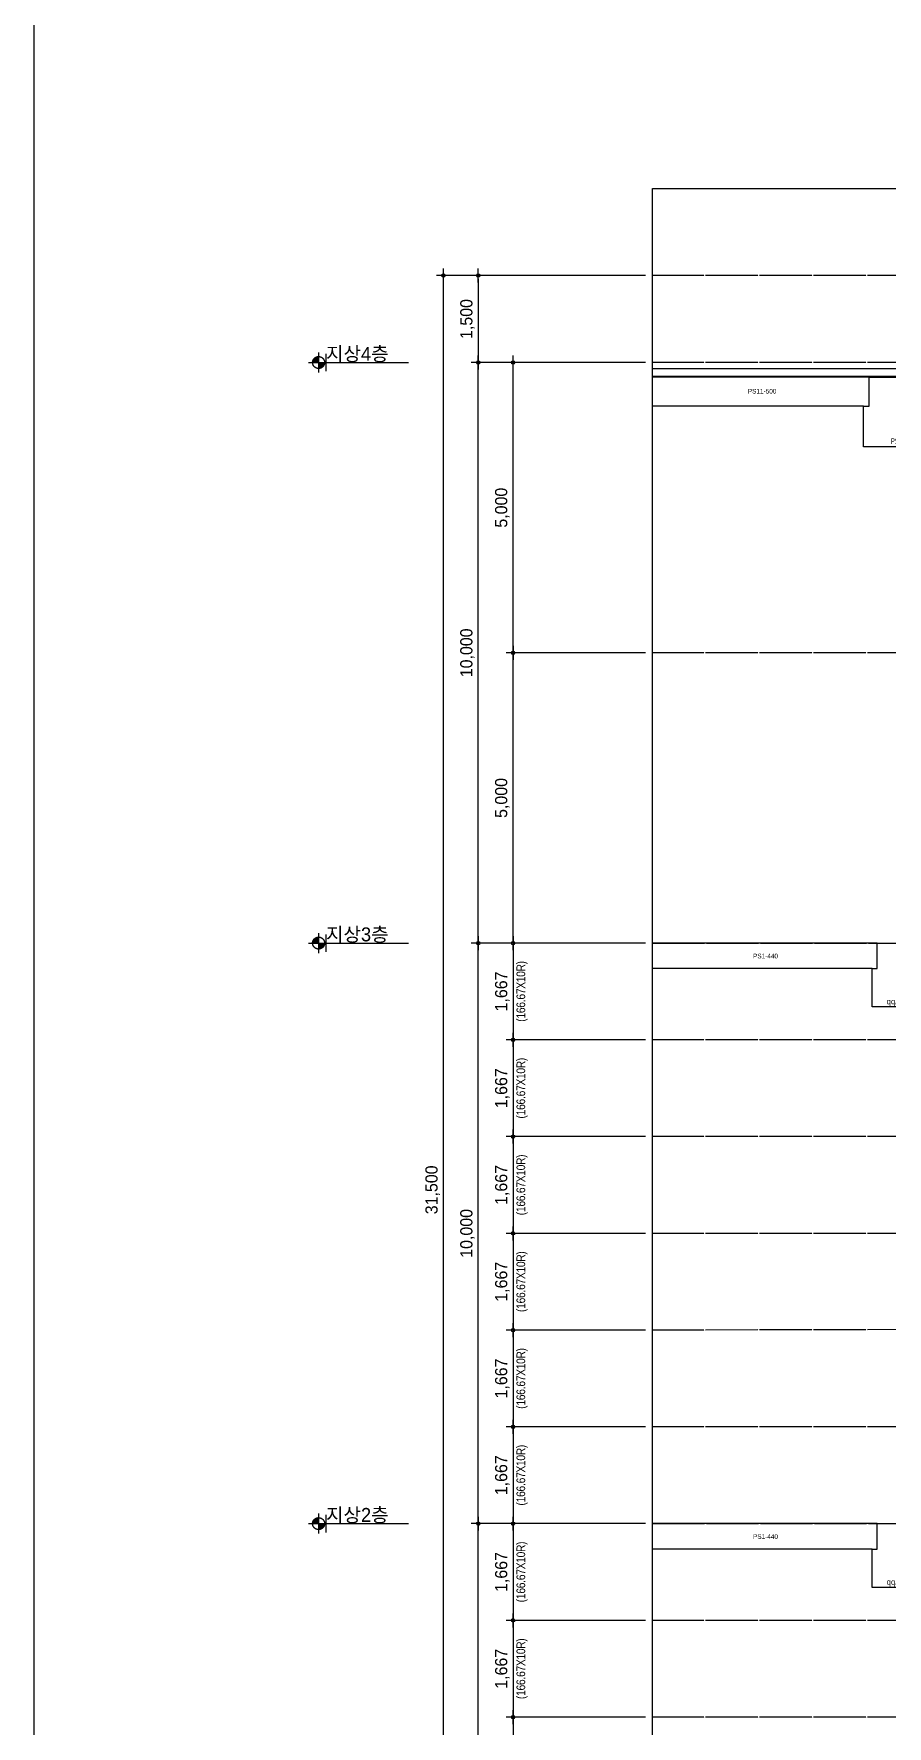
# Model space of a CAD drawing. Header units: millimetres. Extents: x 11948722 to 13111668, y -10771712 to -10232988.
# Drawn here: x 12762766 to 12777465, y -10485192 to -10456042 of the extents above; entities that cross this region are included whole.
import ezdxf
from ezdxf.enums import TextEntityAlignment as Align

# ---------------------------------------------------------------- set-up
doc = ezdxf.new("R2010")
doc.units = ezdxf.units.MM
doc.header["$LTSCALE"] = 150
doc.header["$MEASUREMENT"] = 0
doc.linetypes.add('CEN', pattern=[6.2, 6, -0.1, 0, -0.1])
doc.linetypes.add('Xref-계단단면도$0$CEN', pattern=[62, 60, -1, 0, -1])
doc.layers.get('0').update_dxf_attribs({"linetype": 'CONTINUOUS'})
doc.layers.get('Defpoints').update_dxf_attribs({"color": 117, "linetype": 'CONTINUOUS'})
for name, color, linetype in [('A-중심선', 10, 'CEN'), ('CON-C', 2, 'CONTINUOUS'), ('ELE-06', 6, 'CONTINUOUS'), ('HAT-252', 252, 'CONTINUOUS'), ('Xref-계단단면도$0$3 dim0', 7, 'CONTINUOUS'), ('Xref-계단단면도$0$A-TXT-3.0', 3, 'CONTINUOUS'), ('Xref-계단단면도$0$SYM', 7, 'CONTINUOUS'), ('Xref-계단단면도$0$SYM-1', 7, 'CONTINUOUS')]:
    doc.layers.add(name, color=color, linetype=linetype)
doc.styles.get("Standard").update_dxf_attribs({"font": 'NanumGothic.ttf'})
doc.styles.add('Xref-계단단면도$0$나눔고딕 Se', font='')
doc.styles.add('Xref-계단단면도$0$돋움', font='')
doc.styles.get('Xref-계단단면도$0$나눔고딕 Se').set_extended_font_data('Dotum')
doc.styles.get('Xref-계단단면도$0$돋움').set_extended_font_data('Dotum')
doc.dimstyles.new('Xref-계단단면도$0$A1-100', dxfattribs={"dimtxt": 3, "dimasz": 1, "dimexe": 2, "dimexo": 2, "dimgap": 1, "dimtad": 1, "dimdec": 0, "dimzin": 12, "dimdsep": 46, "dimlunit": 6, "dimtxsty": 'Xref-계단단면도$0$나눔고딕 Se', "dimblk1": 'Xref-계단단면도$0$DIMDOT', "dimblk2": 'Xref-계단단면도$0$DIMDOT', "dimsah": 1, "dimcen": -1, "dimdle": 2, "dimclrd": 256, "dimclre": 256, "dimclrt": 3, "dimadec": 0, "dimazin": 0, "dimtfac": 1, "dimtdec": 0, "dimtix": 1, "dimtmove": 2, "dimatfit": 3, "dimldrblk": 'Xref-계단단면도$0$DIMDOT', "dimfxl": 1, "dimtvp": 1, "dimtolj": 1, "dimtzin": 12, "dimlwd": -1, "dimlwe": -1, "dimarcsym": 0})

# ---------------------------------------------------------------- blocks, each defined once
blk = doc.blocks.new('Xref-계단단면도$0$DIMDOT')
at = {"color": 0}
blk.add_line((-2, 0), (2, 0), dxfattribs=at)
for radius in [0.5, 0.25]:
    blk.add_circle((0, 0), radius, dxfattribs=at)
blk = doc.blocks.new('*D1132')
at = {"layer": 'Defpoints', "color": 0, "ltscale": 1200}
for p in [(12769821, -10460204), (12773421, -10460204), (12773421, -10491704)]:
    blk.add_point(p, dxfattribs=at)
at = {"layer": 'Xref-계단단면도$0$3 dim0'}
for p, q in [((12773301, -10460204), (12769701, -10460204)), ((12769821, -10491644), (12769821, -10460264)), ((12773301, -10491704), (12769701, -10491704))]:
    blk.add_line(p, q, dxfattribs=at)
at = {"layer": 'Xref-계단단면도$0$3 dim0', "ltscale": 1200, "xscale": 60, "yscale": 60, "zscale": 60}
for p, rotation in [((12769821, -10460204), 90), ((12769821, -10491704), 270)]:
    blk.add_blockref('Xref-계단단면도$0$DIMDOT', p, dxfattribs=dict(at, rotation=rotation))
at = {"layer": 'Xref-계단단면도$0$3 dim0', "color": 3, "ltscale": 1200, "insert": (12769635, -10475954), "char_height": 210, "attachment_point": 5, "rotation": 90, "style": 'Xref-계단단면도$0$나눔고딕 Se'}
blk.add_mtext('\\A1;31,500', dxfattribs=at)
blk = doc.blocks.new('*D1134')
at = {"layer": 'Defpoints', "color": 0, "ltscale": 1200}
for p in [(12770421, -10461704), (12773421, -10461704), (12773421, -10471704)]:
    blk.add_point(p, dxfattribs=at)
at = {"layer": 'Xref-계단단면도$0$3 dim0'}
for p, q in [((12773301, -10461704), (12770301, -10461704)), ((12770421, -10471644), (12770421, -10461764)), ((12773301, -10471704), (12770301, -10471704))]:
    blk.add_line(p, q, dxfattribs=at)
at = {"layer": 'Xref-계단단면도$0$3 dim0', "ltscale": 1200, "xscale": 60, "yscale": 60, "zscale": 60}
for p, rotation in [((12770421, -10461704), 90), ((12770421, -10471704), 270)]:
    blk.add_blockref('Xref-계단단면도$0$DIMDOT', p, dxfattribs=dict(at, rotation=rotation))
at = {"layer": 'Xref-계단단면도$0$3 dim0', "color": 3, "ltscale": 1200, "insert": (12770235, -10466704), "char_height": 210, "attachment_point": 5, "rotation": 90, "style": 'Xref-계단단면도$0$나눔고딕 Se'}
blk.add_mtext('\\A1;10,000', dxfattribs=at)
blk = doc.blocks.new('*D1150')
at = {"layer": 'Defpoints', "color": 0, "ltscale": 1200}
for p in [(12771021, -10461704), (12773421, -10461704), (12773421, -10466704)]:
    blk.add_point(p, dxfattribs=at)
at = {"layer": 'Xref-계단단면도$0$3 dim0'}
for p, q in [((12773301, -10461704), (12770901, -10461704)), ((12771021, -10466644), (12771021, -10461764)), ((12773301, -10466704), (12770901, -10466704))]:
    blk.add_line(p, q, dxfattribs=at)
at = {"layer": 'Xref-계단단면도$0$3 dim0', "ltscale": 1200, "xscale": 60, "yscale": 60, "zscale": 60}
for p, rotation in [((12771021, -10461704), 90), ((12771021, -10466704), 270)]:
    blk.add_blockref('Xref-계단단면도$0$DIMDOT', p, dxfattribs=dict(at, rotation=rotation))
at = {"layer": 'Xref-계단단면도$0$3 dim0', "color": 3, "ltscale": 1200, "insert": (12770835, -10464204), "char_height": 210, "attachment_point": 5, "rotation": 90, "style": 'Xref-계단단면도$0$나눔고딕 Se'}
blk.add_mtext('\\A1;5,000', dxfattribs=at)
blk = doc.blocks.new('*D1151')
at = {"layer": 'Defpoints', "color": 0, "ltscale": 1200}
for p in [(12771021, -10466704), (12773421, -10466704), (12773421, -10471704)]:
    blk.add_point(p, dxfattribs=at)
at = {"layer": 'Xref-계단단면도$0$3 dim0'}
for p, q in [((12773301, -10466704), (12770901, -10466704)), ((12771021, -10471644), (12771021, -10466764)), ((12773301, -10471704), (12770901, -10471704))]:
    blk.add_line(p, q, dxfattribs=at)
at = {"layer": 'Xref-계단단면도$0$3 dim0', "ltscale": 1200, "xscale": 60, "yscale": 60, "zscale": 60}
for p, rotation in [((12771021, -10466704), 90), ((12771021, -10471704), 270)]:
    blk.add_blockref('Xref-계단단면도$0$DIMDOT', p, dxfattribs=dict(at, rotation=rotation))
at = {"layer": 'Xref-계단단면도$0$3 dim0', "color": 3, "ltscale": 1200, "insert": (12770835, -10469204), "char_height": 210, "attachment_point": 5, "rotation": 90, "style": 'Xref-계단단면도$0$나눔고딕 Se'}
blk.add_mtext('\\A1;5,000', dxfattribs=at)
blk = doc.blocks.new('*D1152')
at = {"layer": 'Defpoints', "color": 0, "ltscale": 1200}
for p in [(12773421, -10478370), (12771021, -10480037), (12773421, -10480037)]:
    blk.add_point(p, dxfattribs=at)
at = {"layer": 'Xref-계단단면도$0$3 dim0'}
for p, q in [((12773301, -10478370), (12770901, -10478370)), ((12771021, -10478430), (12771021, -10479977)), ((12773301, -10480037), (12770901, -10480037))]:
    blk.add_line(p, q, dxfattribs=at)
at = {"layer": 'Xref-계단단면도$0$3 dim0', "ltscale": 1200, "xscale": 60, "yscale": 60, "zscale": 60}
for p, rotation in [((12771021, -10478370), 90), ((12771021, -10480037), 270)]:
    blk.add_blockref('Xref-계단단면도$0$DIMDOT', p, dxfattribs=dict(at, rotation=rotation))
at = {"layer": 'Xref-계단단면도$0$3 dim0', "color": 3, "ltscale": 1200, "char_height": 210, "attachment_point": 5, "rotation": 90, "style": 'Xref-계단단면도$0$나눔고딕 Se'}
for s, insert in [('\\H0.714286x;\\W0.9;\\T0.95;(166.67X10R)', (12771177, -10479204)), ('\\A1;1,667', (12770835, -10479204))]:
    blk.add_mtext(s, dxfattribs=dict(at, insert=insert))
blk = doc.blocks.new('*D1153')
at = {"layer": 'Defpoints', "color": 0, "ltscale": 1200}
for p in [(12773421, -10473370), (12771021, -10475037), (12773421, -10475037)]:
    blk.add_point(p, dxfattribs=at)
at = {"layer": 'Xref-계단단면도$0$3 dim0'}
for p, q in [((12773301, -10473370), (12770901, -10473370)), ((12771021, -10473430), (12771021, -10474977)), ((12773301, -10475037), (12770901, -10475037))]:
    blk.add_line(p, q, dxfattribs=at)
at = {"layer": 'Xref-계단단면도$0$3 dim0', "ltscale": 1200, "xscale": 60, "yscale": 60, "zscale": 60}
for p, rotation in [((12771021, -10473370), 90), ((12771021, -10475037), 270)]:
    blk.add_blockref('Xref-계단단면도$0$DIMDOT', p, dxfattribs=dict(at, rotation=rotation))
at = {"layer": 'Xref-계단단면도$0$3 dim0', "color": 3, "ltscale": 1200, "char_height": 210, "attachment_point": 5, "rotation": 90, "style": 'Xref-계단단면도$0$나눔고딕 Se'}
for s, insert in [('\\H0.714286x;\\W0.9;\\T0.95;(166.67X10R)', (12771177, -10474204)), ('\\A1;1,667', (12770835, -10474204))]:
    blk.add_mtext(s, dxfattribs=dict(at, insert=insert))
blk = doc.blocks.new('*D1154')
at = {"layer": 'Defpoints', "color": 0, "ltscale": 1200}
for p in [(12773421, -10480037), (12771021, -10481704), (12773421, -10481704)]:
    blk.add_point(p, dxfattribs=at)
at = {"layer": 'Xref-계단단면도$0$3 dim0'}
for p, q in [((12773301, -10480037), (12770901, -10480037)), ((12771021, -10480097), (12771021, -10481644)), ((12773301, -10481704), (12770901, -10481704))]:
    blk.add_line(p, q, dxfattribs=at)
at = {"layer": 'Xref-계단단면도$0$3 dim0', "ltscale": 1200, "xscale": 60, "yscale": 60, "zscale": 60}
for p, rotation in [((12771021, -10480037), 90), ((12771021, -10481704), 270)]:
    blk.add_blockref('Xref-계단단면도$0$DIMDOT', p, dxfattribs=dict(at, rotation=rotation))
at = {"layer": 'Xref-계단단면도$0$3 dim0', "color": 3, "ltscale": 1200, "char_height": 210, "attachment_point": 5, "rotation": 90, "style": 'Xref-계단단면도$0$나눔고딕 Se'}
for s, insert in [('\\A1;1,667', (12770835, -10480870)), ('\\H0.714286x;\\W0.9;\\T0.95;(166.67X10R)', (12771177, -10480870))]:
    blk.add_mtext(s, dxfattribs=dict(at, insert=insert))
blk = doc.blocks.new('*D1155')
at = {"layer": 'Defpoints', "color": 0, "ltscale": 1200}
for p in [(12773421, -10476704), (12771021, -10478370), (12773421, -10478370)]:
    blk.add_point(p, dxfattribs=at)
at = {"layer": 'Xref-계단단면도$0$3 dim0'}
for p, q in [((12773301, -10476704), (12770901, -10476704)), ((12771021, -10476764), (12771021, -10478310)), ((12773301, -10478370), (12770901, -10478370))]:
    blk.add_line(p, q, dxfattribs=at)
at = {"layer": 'Xref-계단단면도$0$3 dim0', "ltscale": 1200, "xscale": 60, "yscale": 60, "zscale": 60}
for p, rotation in [((12771021, -10476704), 90), ((12771021, -10478370), 270)]:
    blk.add_blockref('Xref-계단단면도$0$DIMDOT', p, dxfattribs=dict(at, rotation=rotation))
at = {"layer": 'Xref-계단단면도$0$3 dim0', "color": 3, "ltscale": 1200, "char_height": 210, "attachment_point": 5, "rotation": 90, "style": 'Xref-계단단면도$0$나눔고딕 Se'}
for s, insert in [('\\H0.714286x;\\W0.9;\\T0.95;(166.67X10R)', (12771177, -10477537)), ('\\A1;1,667', (12770835, -10477537))]:
    blk.add_mtext(s, dxfattribs=dict(at, insert=insert))
blk = doc.blocks.new('*D1156')
at = {"layer": 'Defpoints', "color": 0, "ltscale": 1200}
for p in [(12773421, -10471704), (12771021, -10473370), (12773421, -10473370)]:
    blk.add_point(p, dxfattribs=at)
at = {"layer": 'Xref-계단단면도$0$3 dim0'}
for p, q in [((12773301, -10471704), (12770901, -10471704)), ((12771021, -10471764), (12771021, -10473310)), ((12773301, -10473370), (12770901, -10473370))]:
    blk.add_line(p, q, dxfattribs=at)
at = {"layer": 'Xref-계단단면도$0$3 dim0', "ltscale": 1200, "xscale": 60, "yscale": 60, "zscale": 60}
for p, rotation in [((12771021, -10471704), 90), ((12771021, -10473370), 270)]:
    blk.add_blockref('Xref-계단단면도$0$DIMDOT', p, dxfattribs=dict(at, rotation=rotation))
at = {"layer": 'Xref-계단단면도$0$3 dim0', "color": 3, "ltscale": 1200, "char_height": 210, "attachment_point": 5, "rotation": 90, "style": 'Xref-계단단면도$0$나눔고딕 Se'}
for s, insert in [('\\H0.714286x;\\W0.9;\\T0.95;(166.67X10R)', (12771177, -10472537)), ('\\A1;1,667', (12770835, -10472537))]:
    blk.add_mtext(s, dxfattribs=dict(at, insert=insert))
blk = doc.blocks.new('*D1157')
at = {"layer": 'Defpoints', "color": 0, "ltscale": 1200}
for p in [(12773421, -10475037), (12771021, -10476704), (12773421, -10476704)]:
    blk.add_point(p, dxfattribs=at)
at = {"layer": 'Xref-계단단면도$0$3 dim0'}
for p, q in [((12773301, -10475037), (12770901, -10475037)), ((12771021, -10475097), (12771021, -10476644)), ((12773301, -10476704), (12770901, -10476704))]:
    blk.add_line(p, q, dxfattribs=at)
at = {"layer": 'Xref-계단단면도$0$3 dim0', "ltscale": 1200, "xscale": 60, "yscale": 60, "zscale": 60}
for p, rotation in [((12771021, -10475037), 90), ((12771021, -10476704), 270)]:
    blk.add_blockref('Xref-계단단면도$0$DIMDOT', p, dxfattribs=dict(at, rotation=rotation))
at = {"layer": 'Xref-계단단면도$0$3 dim0', "color": 3, "ltscale": 1200, "char_height": 210, "attachment_point": 5, "rotation": 90, "style": 'Xref-계단단면도$0$나눔고딕 Se'}
for s, insert in [('\\A1;1,667', (12770835, -10475870)), ('\\H0.714286x;\\W0.9;\\T0.95;(166.67X10R)', (12771177, -10475870))]:
    blk.add_mtext(s, dxfattribs=dict(at, insert=insert))
blk = doc.blocks.new('*D1158')
at = {"layer": 'Defpoints', "color": 0, "ltscale": 1200}
for p in [(12770421, -10471704), (12773421, -10471704), (12773421, -10481704)]:
    blk.add_point(p, dxfattribs=at)
at = {"layer": 'Xref-계단단면도$0$3 dim0'}
for p, q in [((12773301, -10471704), (12770301, -10471704)), ((12770421, -10481644), (12770421, -10471764)), ((12773301, -10481704), (12770301, -10481704))]:
    blk.add_line(p, q, dxfattribs=at)
at = {"layer": 'Xref-계단단면도$0$3 dim0', "ltscale": 1200, "xscale": 60, "yscale": 60, "zscale": 60}
for p, rotation in [((12770421, -10471704), 90), ((12770421, -10481704), 270)]:
    blk.add_blockref('Xref-계단단면도$0$DIMDOT', p, dxfattribs=dict(at, rotation=rotation))
at = {"layer": 'Xref-계단단면도$0$3 dim0', "color": 3, "ltscale": 1200, "insert": (12770235, -10476704), "char_height": 210, "attachment_point": 5, "rotation": 90, "style": 'Xref-계단단면도$0$나눔고딕 Se'}
blk.add_mtext('\\A1;10,000', dxfattribs=at)
blk = doc.blocks.new('*D1160')
at = {"layer": 'Defpoints', "color": 0, "ltscale": 1200}
for p in [(12770421, -10481704), (12773421, -10481704), (12773421, -10491704)]:
    blk.add_point(p, dxfattribs=at)
at = {"layer": 'Xref-계단단면도$0$3 dim0'}
for p, q in [((12773301, -10481704), (12770301, -10481704)), ((12770421, -10491644), (12770421, -10481764)), ((12773301, -10491704), (12770301, -10491704))]:
    blk.add_line(p, q, dxfattribs=at)
at = {"layer": 'Xref-계단단면도$0$3 dim0', "ltscale": 1200, "xscale": 60, "yscale": 60, "zscale": 60}
for p, rotation in [((12770421, -10481704), 90), ((12770421, -10491704), 270)]:
    blk.add_blockref('Xref-계단단면도$0$DIMDOT', p, dxfattribs=dict(at, rotation=rotation))
at = {"layer": 'Xref-계단단면도$0$3 dim0', "color": 3, "ltscale": 1200, "insert": (12770235, -10486704), "char_height": 210, "attachment_point": 5, "rotation": 90, "style": 'Xref-계단단면도$0$나눔고딕 Se'}
blk.add_mtext('\\A1;10,000', dxfattribs=at)
blk = doc.blocks.new('*D1103')
at = {"layer": 'Defpoints', "color": 0, "ltscale": 1200}
for p in [(12773421, -10485037), (12771021, -10486704), (12773421, -10486704)]:
    blk.add_point(p, dxfattribs=at)
at = {"layer": 'Xref-계단단면도$0$3 dim0'}
for p, q in [((12773301, -10485037), (12770901, -10485037)), ((12771021, -10485097), (12771021, -10486644)), ((12773301, -10486704), (12770901, -10486704))]:
    blk.add_line(p, q, dxfattribs=at)
at = {"layer": 'Xref-계단단면도$0$3 dim0', "ltscale": 1200, "xscale": 60, "yscale": 60, "zscale": 60}
for p, rotation in [((12771021, -10485037), 90), ((12771021, -10486704), 270)]:
    blk.add_blockref('Xref-계단단면도$0$DIMDOT', p, dxfattribs=dict(at, rotation=rotation))
at = {"layer": 'Xref-계단단면도$0$3 dim0', "color": 3, "ltscale": 1200, "char_height": 210, "attachment_point": 5, "rotation": 90, "style": 'Xref-계단단면도$0$나눔고딕 Se'}
for s, insert in [('\\H0.714286x;\\W0.9;\\T0.95;(166.67X10R)', (12771177, -10485870)), ('\\A1;1,667', (12770835, -10485870))]:
    blk.add_mtext(s, dxfattribs=dict(at, insert=insert))
blk = doc.blocks.new('*D1104')
at = {"layer": 'Defpoints', "color": 0, "ltscale": 1200}
for p in [(12773421, -10483370), (12771021, -10485037), (12773421, -10485037)]:
    blk.add_point(p, dxfattribs=at)
at = {"layer": 'Xref-계단단면도$0$3 dim0'}
for p, q in [((12773301, -10483370), (12770901, -10483370)), ((12771021, -10483430), (12771021, -10484977)), ((12773301, -10485037), (12770901, -10485037))]:
    blk.add_line(p, q, dxfattribs=at)
at = {"layer": 'Xref-계단단면도$0$3 dim0', "ltscale": 1200, "xscale": 60, "yscale": 60, "zscale": 60}
for p, rotation in [((12771021, -10483370), 90), ((12771021, -10485037), 270)]:
    blk.add_blockref('Xref-계단단면도$0$DIMDOT', p, dxfattribs=dict(at, rotation=rotation))
at = {"layer": 'Xref-계단단면도$0$3 dim0', "color": 3, "ltscale": 1200, "char_height": 210, "attachment_point": 5, "rotation": 90, "style": 'Xref-계단단면도$0$나눔고딕 Se'}
for s, insert in [('\\H0.714286x;\\W0.9;\\T0.95;(166.67X10R)', (12771177, -10484204)), ('\\A1;1,667', (12770835, -10484204))]:
    blk.add_mtext(s, dxfattribs=dict(at, insert=insert))
blk = doc.blocks.new('*D1105')
at = {"layer": 'Defpoints', "color": 0, "ltscale": 1200}
for p in [(12773421, -10481704), (12771021, -10483370), (12773421, -10483370)]:
    blk.add_point(p, dxfattribs=at)
at = {"layer": 'Xref-계단단면도$0$3 dim0'}
for p, q in [((12773301, -10481704), (12770901, -10481704)), ((12771021, -10481764), (12771021, -10483310)), ((12773301, -10483370), (12770901, -10483370))]:
    blk.add_line(p, q, dxfattribs=at)
at = {"layer": 'Xref-계단단면도$0$3 dim0', "ltscale": 1200, "xscale": 60, "yscale": 60, "zscale": 60}
for p, rotation in [((12771021, -10481704), 90), ((12771021, -10483370), 270)]:
    blk.add_blockref('Xref-계단단면도$0$DIMDOT', p, dxfattribs=dict(at, rotation=rotation))
at = {"layer": 'Xref-계단단면도$0$3 dim0', "color": 3, "ltscale": 1200, "char_height": 210, "attachment_point": 5, "rotation": 90, "style": 'Xref-계단단면도$0$나눔고딕 Se'}
for s, insert in [('\\A1;1,667', (12770835, -10482537)), ('\\H0.714286x;\\W0.9;\\T0.95;(166.67X10R)', (12771177, -10482537))]:
    blk.add_mtext(s, dxfattribs=dict(at, insert=insert))
blk = doc.blocks.new('*D1141')
at = {"layer": 'Defpoints', "color": 0, "ltscale": 1200}
for p in [(12773421, -10460204), (12770421, -10461704), (12773421, -10461704)]:
    blk.add_point(p, dxfattribs=at)
at = {"layer": 'Xref-계단단면도$0$3 dim0'}
for p, q in [((12773301, -10460204), (12770301, -10460204)), ((12770421, -10460264), (12770421, -10461644)), ((12773301, -10461704), (12770301, -10461704))]:
    blk.add_line(p, q, dxfattribs=at)
at = {"layer": 'Xref-계단단면도$0$3 dim0', "ltscale": 1200, "xscale": 60, "yscale": 60, "zscale": 60}
for p, rotation in [((12770421, -10460204), 90), ((12770421, -10461704), 270)]:
    blk.add_blockref('Xref-계단단면도$0$DIMDOT', p, dxfattribs=dict(at, rotation=rotation))
at = {"layer": 'Xref-계단단면도$0$3 dim0', "color": 3, "ltscale": 1200, "insert": (12770235, -10460954), "char_height": 210, "attachment_point": 5, "rotation": 90, "style": 'Xref-계단단면도$0$나눔고딕 Se'}
blk.add_mtext('\\A1;1,500', dxfattribs=at)
blk = doc.blocks.new('PSG15A')
at = {"layer": 'CON-C', "ltscale": 1200, "flags": 128}
blk.add_lwpolyline([(-700, 0), (-700, 700), (-600, 700), (-600, 1200), (600, 1200), (600, 700), (700, 700), (700, 0)], close=True, dxfattribs=at)
at = {"layer": 'Defpoints', "color": 1, "width": 0.8}
blk.add_text('PSG15A', height=99.8, dxfattribs=at).set_placement((-231, 96), align=Align.MIDDLE_LEFT)
blk = doc.blocks.new('PSG1App')
at = {"layer": 'CON-C', "ltscale": 1200, "flags": 128}
blk.add_lwpolyline([(-460, 1100), (-460, 900), (-550, 900), (-550, 0), (550, 0), (550, 660), (460, 660), (460, 1100)], close=True, dxfattribs=at)
at = {"layer": 'Defpoints', "color": 1, "width": 0.8}
blk.add_text('PSG1App', height=99.8, dxfattribs=at).set_placement((-231, 96), align=Align.MIDDLE_LEFT)

msp = doc.modelspace()

# ---------------------------------------------------------------- hatches: boundary and pattern name
at = {"layer": 'Xref-계단단면도$0$SYM', "linetype": 'Xref-계단단면도$0$CEN'}
h = msp.add_hatch(color=7, dxfattribs=at)
h.paths.add_polyline_path([(12767773.9, -10461703.5), (12767670.7, -10461703.5), (12767670.7, -10461806.7, 0.4142136)])
h.paths.add_polyline_path([(12767670.7, -10461600.3, 0.4142136), (12767567.5, -10461703.5), (12767670.7, -10461703.5)])
h = msp.add_hatch(color=7, dxfattribs=at)
h.paths.add_polyline_path([(12767773.9, -10471703.5), (12767670.7, -10471703.5), (12767670.7, -10471806.7, 0.4142136)])
h.paths.add_polyline_path([(12767670.7, -10471600.3, 0.4142136), (12767567.5, -10471703.5), (12767670.7, -10471703.5)])
h = msp.add_hatch(color=7, dxfattribs=at)
h.paths.add_polyline_path([(12767773.9, -10481703.5), (12767670.7, -10481703.5), (12767670.7, -10481806.7, 0.4142136)])
h.paths.add_polyline_path([(12767670.7, -10481600.3, 0.4142136), (12767567.5, -10481703.5), (12767670.7, -10481703.5)])

# ---------------------------------------------------------------- linework, layer by layer
at = {"layer": 'A-중심선'}
for p, q in [((12791046.5, -10460203.5), (12773420.5, -10460203.5)), ((12791046.5, -10461703.5), (12773420.5, -10461703.5)), ((12791046.5, -10466703.5), (12773420.5, -10466703.5)), ((12773420.5, -10471703.5), (12791046.5, -10471703.5)), ((12791046.5, -10473370.2), (12773420.5, -10473370.2)), ((12791046.5, -10475036.5), (12773420.5, -10475036.9)), ((12791046.5, -10476703.5), (12773420.5, -10476703.5)), ((12791046.5, -10478336.5), (12773420.5, -10478370.2)), ((12791046.5, -10480036.9), (12773420.5, -10480036.9)), ((12773420.5, -10481703.5), (12791046.5, -10481703.5)), ((12791046.5, -10483370.2), (12773420.5, -10483370.2)), ((12791046.5, -10485037.2), (12773420.5, -10485036.9))]:
    msp.add_line(p, q, dxfattribs=at)
at = {"layer": 'CON-C', "ltscale": 1200}
for p, q in [((12777154.7, -10461953.5), (12773420.5, -10461953.5)), ((12777054.7, -10462453.5), (12773420.5, -10462453.5)), ((12777294.7, -10471703.5), (12773420.5, -10471703.5)), ((12777204.7, -10472143.5), (12773420.5, -10472143.5)), ((12777294.7, -10481703.5), (12773420.5, -10481703.5)), ((12777204.7, -10482143.5), (12773420.5, -10482143.5))]:
    msp.add_line(p, q, dxfattribs=at)
at = {"layer": 'Defpoints'}
for p, q in [((12767798.6, -10461853.5), (12767798.6, -10461553.5)), ((12767798.6, -10461853.5), (12767798.6, -10461553.5)), ((12767798.6, -10471853.5), (12767798.6, -10471553.5)), ((12767798.6, -10471853.5), (12767798.6, -10471553.5)), ((12767798.6, -10481853.5), (12767798.6, -10481553.5)), ((12767798.6, -10481853.5), (12767798.6, -10481553.5)), ((12767798.6, -10481853.5), (12767798.6, -10481553.5))]:
    msp.add_line(p, q, dxfattribs=at)
at = {"layer": 'Defpoints', "ltscale": 1200}
for points in [[(12762765.7, -10508461.3), (12803715.7, -10508461.3), (12803715.7, -10453936.3), (12762765.7, -10453936.3)], [(12773420.5, -10458703.5), (12791046.5, -10458703.5), (12791046.5, -10505384.5), (12773420.5, -10505384.5)]]:
    msp.add_lwpolyline(points, close=True, dxfattribs=at)
at = {"layer": 'ELE-06'}
msp.add_line((12773420.5, -10461803.5), (12788804.7, -10461803.5), dxfattribs=at)
at = {"layer": 'HAT-252', "ltscale": 1200}
msp.add_line((12788944.7, -10461943.5), (12773420.5, -10461943.5), dxfattribs=at)
at = {"layer": 'Xref-계단단면도$0$SYM', "color": 7, "linetype": 'Xref-계단단면도$0$CEN'}
for p, q in [((12767670.7, -10461531.5), (12767670.7, -10461875.6)), ((12767498.6, -10461703.5), (12767842.7, -10461703.5)), ((12767498.6, -10471703.5), (12767842.7, -10471703.5)), ((12767670.7, -10471531.5), (12767670.7, -10471875.6)), ((12767498.6, -10481703.5), (12767842.7, -10481703.5)), ((12767670.7, -10481531.5), (12767670.7, -10481875.6))]:
    msp.add_line(p, q, dxfattribs=at)
for centre in [(12767670.7, -10461703.5), (12767670.7, -10471703.5), (12767670.7, -10481703.5)]:
    msp.add_circle(centre, 103.2, dxfattribs=at)
at = {"layer": 'Xref-계단단면도$0$SYM-1', "color": 7}
for p, q in [((12767498.6, -10461703.5), (12769220.5, -10461703.5)), ((12767498.6, -10471703.5), (12769220.5, -10471703.5)), ((12767498.6, -10481703.5), (12769220.5, -10481703.5))]:
    msp.add_line(p, q, dxfattribs=at)

# ---------------------------------------------------------------- block references
at = {"layer": 'CON-C', "ltscale": 1200}
msp.add_blockref('PSG15A', (12777754.7, -10463153.5), dxfattribs=at)
at = {"layer": 'CON-C', "ltscale": 1200, "xscale": -1, "rotation": 359.9999999989596}
for p in [(12777754.7, -10472803.5), (12777754.7, -10482803.5)]:
    msp.add_blockref('PSG1App', p, dxfattribs=at)

# ---------------------------------------------------------------- texts
at = {"layer": 'Defpoints', "style": 'Xref-계단단면도$0$돋움'}
for s, p in [('PS11-500', (12775065.2, -10462237.8)), ('PS1-440', (12775154.3, -10471966.4)), ('PS1-440', (12775154.3, -10481966.4))]:
    msp.add_text(s, height=80, dxfattribs=at).set_placement(p)
at = {"layer": 'Xref-계단단면도$0$A-TXT-3.0', "style": 'Xref-계단단면도$0$돋움'}
for s, p in [('지상4층', (12767798.6, -10461553.5)), ('지상3층', (12767798.6, -10471553.5)), ('지상2층', (12767798.6, -10481553.5))]:
    msp.add_text(s, height=240, dxfattribs=at).set_placement(p, align=Align.MIDDLE_LEFT)

# ---------------------------------------------------------------- dimensions: what is measured, and where the dimension line sits
at = {"layer": 'Xref-계단단면도$0$3 dim0'}
for base, p1, p2, angle, picture, middle in [((12769820.5, -10460203.5), (12773420.5, -10491703.5), (12773420.5, -10460203.5), 90, '*D1132', (12769635.1, -10475953.5)), ((12770420.5, -10461703.5), (12773420.5, -10460203.5), (12773420.5, -10461703.5), 90, '*D1141', (12770235.1, -10460953.5)), ((12770420.5, -10461703.5), (12773420.5, -10471703.5), (12773420.5, -10461703.5), 270, '*D1134', (12770235.1, -10466703.5)), ((12771020.5, -10461703.5), (12773420.5, -10466703.5), (12773420.5, -10461703.5), 270, '*D1150', (12770835.1, -10464203.5)), ((12771020.5, -10466703.5), (12773420.5, -10471703.5), (12773420.5, -10466703.5), 270, '*D1151', (12770835.1, -10469203.5)), ((12770420.5, -10471703.5), (12773420.5, -10481703.5), (12773420.5, -10471703.5), 270, '*D1158', (12770235.1, -10476703.5)), ((12770420.5, -10481703.5), (12773420.5, -10491703.5), (12773420.5, -10481703.5), 270, '*D1160', (12770235.1, -10486703.5))]:
    dim = msp.add_linear_dim(base=base, p1=p1, p2=p2, angle=angle, dimstyle='Xref-계단단면도$0$A1-100', override={"dimscale": 60, "dimtxt": 3.5}, dxfattribs=at)
    dim.commit()
    dim.dimension.update_dxf_attribs({"geometry": picture, "text_midpoint": middle})
for base, p1, p2, picture, middle in [((12771020.5, -10473370.2), (12773420.5, -10471703.5), (12773420.5, -10473370.2), '*D1156', (12771020.5, -10472536.9)), ((12771020.5, -10475036.9), (12773420.5, -10473370.2), (12773420.5, -10475036.9), '*D1153', (12771020.5, -10474203.5)), ((12771020.5, -10476703.5), (12773420.5, -10475036.9), (12773420.5, -10476703.5), '*D1157', (12771020.5, -10475870.2)), ((12771020.5, -10478370.2), (12773420.5, -10476703.5), (12773420.5, -10478370.2), '*D1155', (12771020.5, -10477536.9)), ((12771020.5, -10480036.9), (12773420.5, -10478370.2), (12773420.5, -10480036.9), '*D1152', (12771020.5, -10479203.5)), ((12771020.5, -10481703.5), (12773420.5, -10480036.9), (12773420.5, -10481703.5), '*D1154', (12771020.5, -10480870.2)), ((12771020.5, -10483370.2), (12773420.5, -10481703.5), (12773420.5, -10483370.2), '*D1105', (12771020.5, -10482536.9)), ((12771020.5, -10485036.9), (12773420.5, -10483370.2), (12773420.5, -10485036.9), '*D1104', (12771020.5, -10484203.5)), ((12771020.5, -10486703.5), (12773420.5, -10485036.9), (12773420.5, -10486703.5), '*D1103', (12771020.5, -10485870.2))]:
    dim = msp.add_linear_dim(base=base, p1=p1, p2=p2, angle=270, text='<>\\X\\H0.714286x;\\W0.9;\\T0.95;(166.67X10R)', dimstyle='Xref-계단단면도$0$A1-100', override={"dimscale": 60, "dimtxt": 3.5, "dimtxsty": 'Xref-계단단면도$0$나눔고딕 Se', "dimblk1": 'Xref-계단단면도$0$DIMDOT', "dimblk2": 'Xref-계단단면도$0$DIMDOT'}, dxfattribs=at)
    dim.commit()
    dim.dimension.update_dxf_attribs({"geometry": picture, "text_midpoint": middle})

doc.saveas('drawing.dxf')
